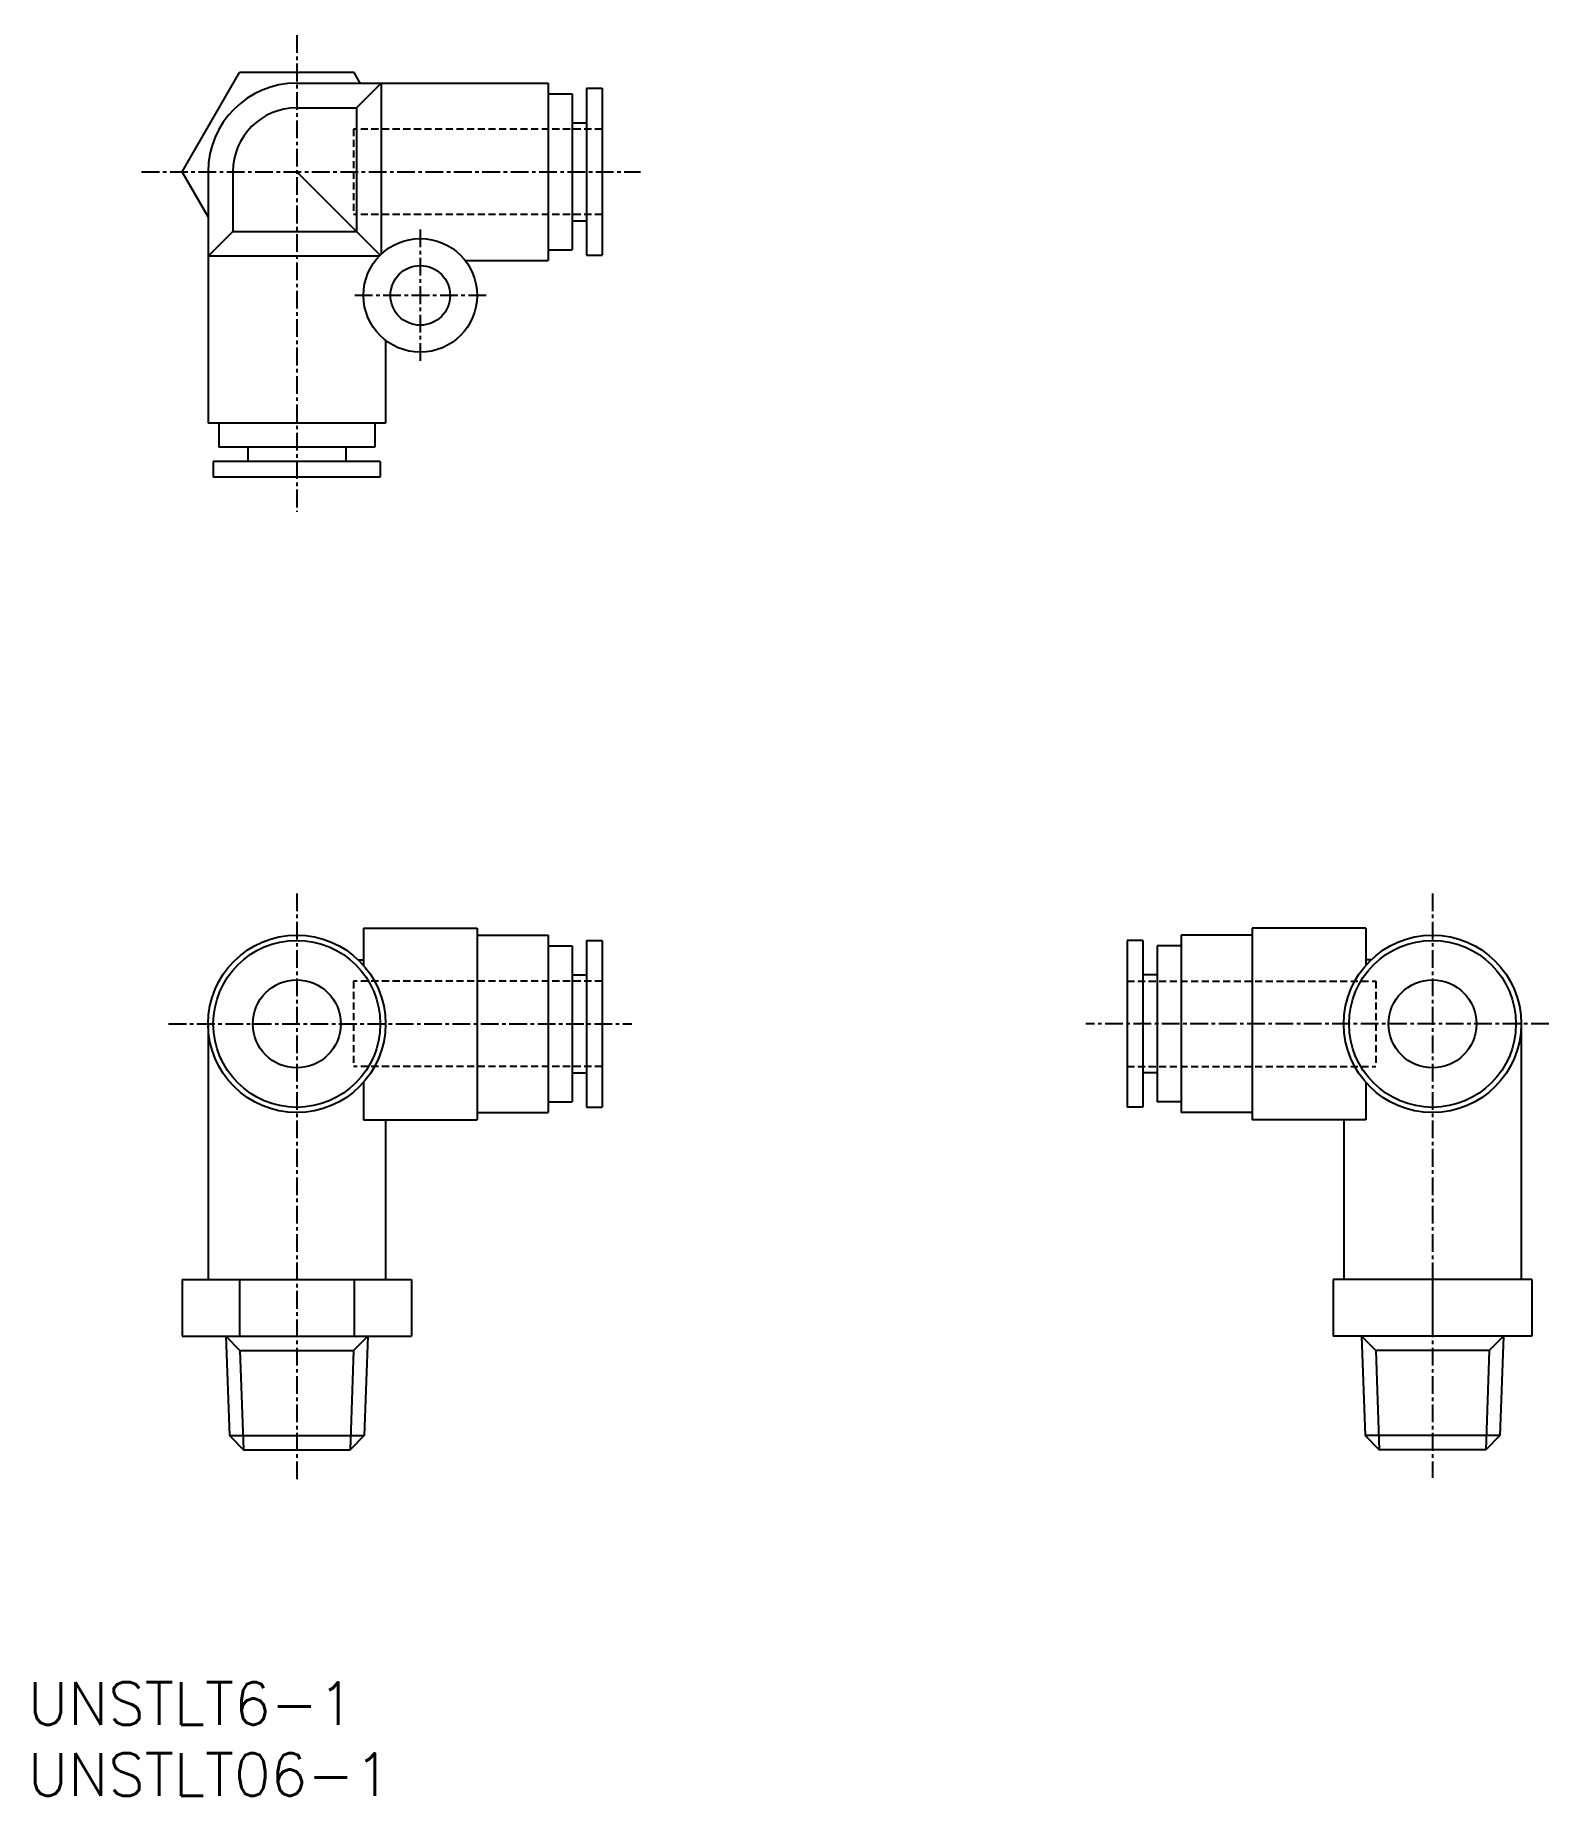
# Model space of a CAD drawing. Extents: x 1 to 107, y 0 to 124.
import ezdxf

# ---------------------------------------------------------------- set-up
doc = ezdxf.new("R2010")
doc.units = 0
doc.linetypes.add('CENTER', pattern=[2, 1.25, -0.25, 0.25, -0.25])
doc.linetypes.add('DASHED', pattern=[0.75, 0.5, -0.25])
doc.layers.get('0').update_dxf_attribs({"linetype": 'CONTINUOUS'})
doc.layers.add('CENTER', color=1, linetype='CENTER')
doc.styles.get("Standard").update_dxf_attribs({"font": 'txt.shx'})

# ---------------------------------------------------------------- blocks, each defined once
blk = doc.blocks.new('*U8')
at = {"color": 7, "linetype": 'CONTINUOUS'}
blk.add_text('UNSTLT06-1', height=3, dxfattribs=at).set_placement((0, 0))
blk = doc.blocks.new('*U9')
at = {"color": 7, "linetype": 'CONTINUOUS'}
blk.add_text('UNSTLT6-1', height=3, dxfattribs=at).set_placement((0, 5))

msp = doc.modelspace()

# ---------------------------------------------------------------- linework, layer by layer
at = {"color": 7, "linetype": 'CONTINUOUS'}
for p, q in [((10.86, 114.36), (14.9, 121.36)), ((22.98, 121.36), (14.9, 121.36)), ((18.94, 120.61), (36.64, 120.61)), ((23.41, 120.61), (22.98, 121.36)), ((24.89, 120.61), (23.14, 118.86)), ((24.89, 120.61), (24.89, 108.57)), ((36.64, 120.61), (36.64, 108.11)), ((36.64, 119.86), (38.34, 119.86)), ((38.34, 119.86), (38.34, 108.86)), ((39.34, 120.24), (39.34, 108.49)), ((39.34, 120.24), (40.44, 120.24)), ((40.44, 120.24), (40.44, 108.49)), ((18.94, 118.86), (23.14, 118.86)), ((23.14, 118.86), (23.14, 110.16)), ((38.34, 117.81), (39.34, 117.81)), ((12.69, 111.19), (10.86, 114.36)), ((12.69, 114.36), (12.69, 96.66)), ((14.44, 114.36), (14.44, 110.16)), ((18.94, 114.36), (24.81, 108.49)), ((38.34, 110.91), (39.34, 110.91)), ((12.69, 108.41), (14.44, 110.16)), ((14.44, 110.16), (23.14, 110.16)), ((24.74, 108.41), (12.69, 108.41)), ((30.8, 108.11), (36.64, 108.11)), ((36.64, 108.86), (38.34, 108.86)), ((39.34, 108.49), (40.44, 108.49)), ((25.19, 102.5), (25.19, 96.66)), ((25.19, 96.66), (12.69, 96.66)), ((13.44, 96.66), (13.44, 94.96)), ((24.44, 96.66), (24.44, 94.96)), ((24.44, 94.96), (13.44, 94.96)), ((15.49, 94.96), (15.49, 93.96)), ((22.39, 94.96), (22.39, 93.96)), ((13.06, 93.96), (13.06, 92.86)), ((24.81, 93.96), (13.06, 93.96)), ((24.81, 93.96), (24.81, 92.86)), ((24.81, 92.86), (13.06, 92.86)), ((23.64, 61.11), (23.64, 58.48)), ((23.64, 61.11), (31.64, 61.11)), ((31.64, 61.11), (31.64, 47.61)), ((86.24, 61.11), (86.24, 47.61)), ((94.24, 61.11), (86.24, 61.11)), ((94.24, 61.11), (94.24, 58.48)), ((31.64, 60.61), (36.64, 60.61)), ((36.64, 60.61), (36.64, 48.11)), ((36.64, 59.86), (38.34, 59.86)), ((38.34, 59.86), (38.34, 48.86)), ((39.34, 60.24), (39.34, 48.49)), ((39.34, 60.24), (40.44, 60.24)), ((40.44, 60.24), (40.44, 48.49)), ((78.54, 60.24), (77.44, 60.24)), ((77.44, 60.24), (77.44, 48.49)), ((78.54, 60.24), (78.54, 48.49)), ((81.24, 59.86), (79.54, 59.86)), ((79.54, 59.86), (79.54, 48.86)), ((86.24, 60.61), (81.24, 60.61)), ((81.24, 60.61), (81.24, 48.11)), ((23.28, 58.86), (23.64, 58.86)), ((94.6, 58.86), (94.24, 58.86)), ((38.34, 57.81), (39.34, 57.81)), ((79.54, 57.81), (78.54, 57.81)), ((12.69, 54.36), (12.69, 36.36)), ((105.19, 54.36), (105.19, 36.36)), ((38.34, 50.91), (39.34, 50.91)), ((79.54, 50.91), (78.54, 50.91)), ((23.64, 50.24), (23.64, 47.61)), ((94.24, 50.24), (94.24, 47.61)), ((36.64, 48.86), (38.34, 48.86)), ((39.34, 48.49), (40.44, 48.49)), ((78.54, 48.49), (77.44, 48.49)), ((81.24, 48.86), (79.54, 48.86)), ((23.64, 47.61), (31.64, 47.61)), ((25.19, 47.61), (25.19, 36.36)), ((31.64, 48.11), (36.64, 48.11)), ((86.24, 48.11), (81.24, 48.11)), ((94.24, 47.61), (86.24, 47.61)), ((92.69, 47.61), (92.69, 36.36)), ((10.86, 36.36), (27.02, 36.36)), ((10.86, 36.36), (10.86, 32.36)), ((14.9, 36.36), (14.9, 32.36)), ((22.98, 36.36), (22.98, 32.36)), ((27.02, 36.36), (27.02, 32.36)), ((91.94, 36.36), (91.94, 32.36)), ((105.94, 36.36), (91.94, 36.36)), ((98.94, 36.36), (98.94, 32.36)), ((105.94, 36.36), (105.94, 32.36)), ((10.86, 32.36), (27.02, 32.36)), ((13.94, 32.36), (14.94, 31.36)), ((13.94, 32.36), (14.19, 25.36)), ((23.94, 32.36), (22.94, 31.36)), ((23.94, 32.36), (23.69, 25.36)), ((105.94, 32.36), (91.94, 32.36)), ((93.94, 32.36), (94.94, 31.36)), ((93.94, 32.36), (94.19, 25.36)), ((103.94, 32.36), (102.94, 31.36)), ((103.94, 32.36), (103.69, 25.36)), ((14.94, 31.36), (22.94, 31.36)), ((14.94, 31.36), (15.19, 24.36)), ((22.94, 31.36), (22.69, 24.36)), ((102.94, 31.36), (94.94, 31.36)), ((94.94, 31.36), (95.19, 24.36)), ((102.94, 31.36), (102.69, 24.36)), ((14.19, 25.36), (15.19, 24.36)), ((14.19, 25.36), (23.69, 25.36)), ((23.69, 25.36), (22.69, 24.36)), ((94.19, 25.36), (95.19, 24.36)), ((103.69, 25.36), (94.19, 25.36)), ((103.69, 25.36), (102.69, 24.36)), ((15.19, 24.36), (22.69, 24.36)), ((102.69, 24.36), (95.19, 24.36))]:
    msp.add_line(p, q, dxfattribs=at)
at = {"color": 3, "linetype": 'DASHED'}
for p, q in [((40.44, 117.36), (22.94, 117.36)), ((22.94, 117.36), (22.94, 111.36)), ((40.44, 111.36), (22.94, 111.36)), ((40.44, 57.36), (22.94, 57.36)), ((22.94, 57.36), (22.94, 51.36)), ((77.44, 57.36), (94.94, 57.36)), ((94.94, 57.36), (94.94, 51.36)), ((40.44, 51.36), (22.94, 51.36)), ((77.44, 51.36), (94.94, 51.36))]:
    msp.add_line(p, q, dxfattribs=at)
at = {"color": 7, "linetype": 'CONTINUOUS'}
for centre, radius in [((27.64, 105.66), 4), ((27.64, 105.66), 2.1), ((18.94, 54.36), 6.25), ((18.94, 54.36), 5.88), ((98.94, 54.36), 6.25), ((98.94, 54.36), 5.88), ((18.94, 54.36), 3.1), ((98.94, 54.36), 3.1)]:
    msp.add_circle(centre, radius, dxfattribs=at)
for radius in [6.25, 4.5]:
    msp.add_arc((18.94, 114.36), radius, 90, 180, dxfattribs=at)
at = {"layer": 'CENTER', "color": 1, "linetype": 'CENTER'}
for p, q in [((18.94, 123.98), (18.94, 90.41)), ((8.01, 114.36), (43.16, 114.36)), ((27.64, 110.3), (27.64, 101.02)), ((32.28, 105.66), (23, 105.66)), ((18.94, 63.55), (18.94, 22.06)), ((98.94, 63.55), (98.94, 22.38)), ((9.91, 54.36), (42.53, 54.36)), ((107.13, 54.36), (74.51, 54.36))]:
    msp.add_line(p, q, dxfattribs=at)

# ---------------------------------------------------------------- block references
at = {"color": 7, "linetype": 'CONTINUOUS'}
for name in ['*U9', '*U8']:
    msp.add_blockref(name, (0, 0), dxfattribs=at)

doc.saveas('drawing.dxf')
